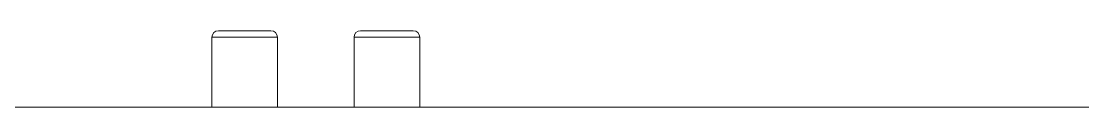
# Model space of a CAD drawing. Header units: millimetres. Extents: x 29 to 2500, y -68 to 1852.
# Drawn here: x 301.8 to 398.9, y 216.4 to 223.4 of the extents above; entities that cross this region are included whole.
import ezdxf

# ---------------------------------------------------------------- set-up
doc = ezdxf.new("R2010")
doc.units = ezdxf.units.MM
doc.header["$LTSCALE"] = 6

msp = doc.modelspace()

# ---------------------------------------------------------------- linework, layer by layer
at = {"color": 7, "linetype": 'Continuous', "lineweight": 18}
for p, q in [((319.858, 223.39), (322.258, 223.39)), ((322.258, 223.39), (324.658, 223.39)), ((332.858, 223.39), (337.658, 223.39)), ((319.258, 222.79), (319.258, 216.39)), ((322.258, 222.79), (319.258, 222.79)), ((325.258, 222.79), (322.258, 222.79)), ((325.258, 216.39), (325.258, 222.79)), ((332.258, 222.79), (332.258, 216.39)), ((338.258, 222.79), (332.258, 222.79)), ((338.258, 216.39), (338.258, 222.79)), ((120.258, 216.39), (676.258, 216.39))]:
    msp.add_line(p, q, dxfattribs=at)
for centre, start, end in [((319.858, 222.79), 90, 180), ((324.658, 222.79), 360, 90), ((332.858, 222.79), 90, 180), ((337.658, 222.79), 360, 90)]:
    msp.add_arc(centre, 0.6, start, end, dxfattribs=at)

doc.saveas('drawing.dxf')
